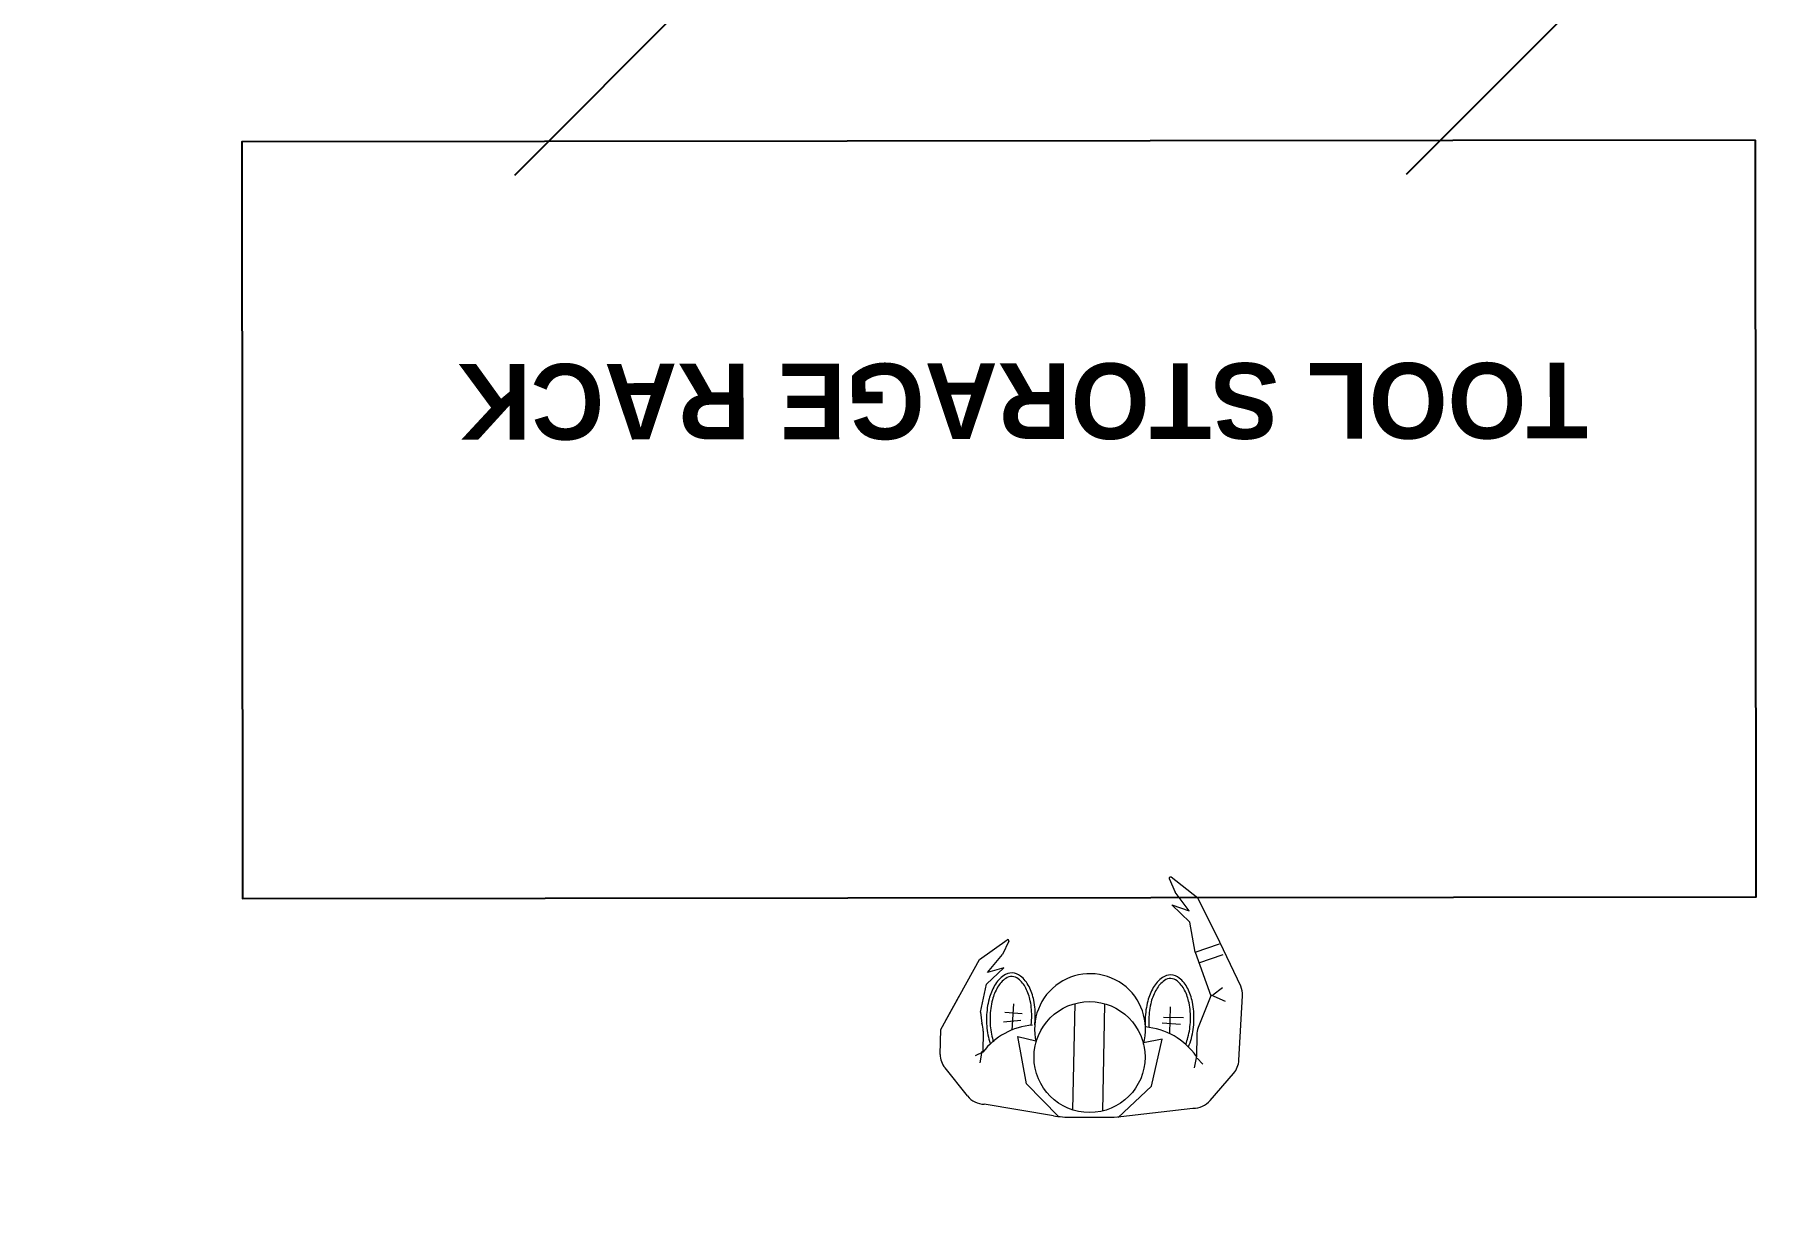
# Model space of a CAD drawing. Header units: feet. Extents: x -99009 to 3252343, y -11094690 to 9035152.
# Drawn here: x 2481336 to 2484760, y -1966296 to -1963953 of the extents above; entities that cross this region are included whole.
import ezdxf

# ---------------------------------------------------------------- set-up
doc = ezdxf.new("R2010")
doc.units = ezdxf.units.FT
doc.layers.add('1', color=1, linetype='Continuous')
doc.layers.add('OVERALL', color=41, linetype='Continuous', lineweight=0)
doc.styles.get("Standard").update_dxf_attribs({"font": 'GOTHICB.TTF'})

# ---------------------------------------------------------------- blocks, each defined once
blk = doc.blocks.new('vaimand')
at = {"color": 242, "lineweight": 5, "true_color": 0xcd2027}
for p, q in [((-44.2, 125.5), (-107.9, 73.3)), ((-211.5, 106.3), (-257, 60.5)), ((-48.8, 123.9), (-179.6, 117.9)), ((-33.7, -80), (-16.7, 111.9)), ((39.5, 119.1), (-25.6, 123.6)), ((19.8, -84.7), (36.8, 106.2)), ((62.9, 116), (116.5, 53.4)), ((72.1, 114.1), (194.9, 84.7)), ((-107.9, 73.3), (-132.7, -9.8)), ((224.2, 67.6), (260.9, 14.5)), ((-268.3, 37.3), (-282.8, -77.8)), ((-193.7, 28.7), (-203.1, 39.9)), ((-192.3, 25.1), (-187, 45.5)), ((116.5, 53.4), (126.3, -32.8)), ((-195.6, -12.5), (-192.3, 25.1)), ((192.6, -10.8), (197.9, 9.6)), ((-226.1, -81.6), (-199.4, -26.4)), ((-151.7, -67.3), (-146.6, -19.2)), ((-132.7, -9.8), (-99.3, -5.8)), ((126.3, -32.8), (94.1, -23)), ((187.7, -46.5), (191, -8.9)), ((191, -8.9), (205.4, -3.3)), ((268, -10.3), (263.5, -55)), ((-138, -49.4), (-174.2, -46.1)), ((-135.3, -39.2), (-168, -34.5)), ((149.9, -61), (118.5, -61.7)), ((129.7, -92.2), (136.3, -45.1)), ((263.5, -55), (185.5, -176.2)), ((190.2, -81.1), (189, -60.9)), ((-226.2, -83.3), (-251.2, -70.6)), ((-229.7, -83), (-248.2, -95.3)), ((-203.1, -162.1), (-226.1, -81.6)), ((146.6, -78.1), (115.7, -73.6)), ((190.2, -81.1), (175.9, -131.1)), ((254.7, -68.8), (226.2, -112.9)), ((-281.1, -95.6), (-243.9, -189.8)), ((-208.3, -142.8), (-253.2, -154.7)), ((142.5, -158.2), (175.9, -131.1)), ((142.5, -158.2), (175.9, -131.1)), ((175.9, -131.1), (142.5, -158.2)), ((142.5, -158.2), (172.3, -151.7)), ((172.3, -151.7), (143.5, -182.2)), ((-203.1, -162.1), (-248.1, -174)), ((-203.1, -162.1), (-197.5, -216.5)), ((130.6, -205.4), (143.5, -182.2)), ((185.5, -176.2), (133.4, -208.1)), ((-243.9, -189.8), (-214.9, -259.2)), ((-197.5, -216.5), (-167.5, -250.2)), ((-167.5, -250.2), (-197.5, -216.5)), ((-167.5, -250.2), (-197.5, -216.5)), ((-197.6, -237.4), (-174.6, -272.5)), ((-167.5, -250.2), (-197.6, -237.4)), ((-214.9, -259.2), (-169.3, -299.8)), ((-166, -297.6), (-174.6, -272.5))]:
    blk.add_line(p, q, dxfattribs=at)
for points in [[(-179.2, 7.3, 0.043282), (-185.7, -7.7, 0.055571), (-192.5, -39.7, 0.055571), (-192.1, -72.4, 0.069361), (-185.4, -97.7, 0.105874), (-171.4, -117.7, 0.163899), (-156.8, -124.3, 0.163899), (-141.2, -120.7, 0.105874), (-123.5, -103.8, 0.069361), (-111.9, -80.3, 0.055571), (-105.1, -48.4, 0.024541), (-104.4, -34, 0.041767)], [(-174.6, 2.3, 0.037104), (-179.6, -9.8, 0.055571), (-186.2, -40.3, 0.055571), (-185.8, -71.6, 0.069361), (-179.5, -95.2, 0.105874), (-167, -113, 0.163899), (-156.2, -117.9, 0.163899), (-144.5, -115.2, 0.105874), (-128.8, -100.2, 0.069361), (-118, -78.3, 0.055571), (-111.5, -47.8, 0.024541), (-110.8, -33.9, 0.024541)], [(94.1, -51.7, 0.019815), (92.5, -63.2, 0.055571), (92.9, -95.9, 0.069361), (99.7, -121.2, 0.105874), (113.7, -141.2, 0.163899), (128.2, -147.8, 0.163899), (143.8, -144.2, 0.105874), (161.5, -127.4, 0.069361), (173.1, -103.9, 0.055571), (179.9, -71.9, 0.055571), (179.6, -39.3, 0.039908), (176.5, -24.5, 0.011242)], [(100.4, -52.8, 0.019815), (98.9, -63.9, 0.055571), (99.2, -95.1, 0.069361), (105.6, -118.7, 0.105874), (118, -136.5, 0.163899), (128.9, -141.4, 0.163899), (140.5, -138.8, 0.105874), (156.2, -123.8, 0.069361), (167.1, -101.9, 0.055571), (173.6, -71.3, 0.055571), (173.2, -40.1, 0.039908), (170.4, -26.2, 0.039908)]]:
    blk.add_lwpolyline(points, format="xyb", dxfattribs=at)
blk.add_circle((-0.2, 13.2), 100, dxfattribs=at)
for centre, radius, start, end in [((-183.1, 78.1), 40, 84.9304, 135.2053), ((-39.6, -75.9), 200, 85.9933, 92.619), ((25.6, -80.4), 200, 76.5524, 85.9933), ((191.3, 44.9), 40, 34.6556, 84.9304), ((-228.6, 32.3), 40, 135.2053, 172.7828), ((-84.3, 90.8), 126.4, 211.3613, 260.885), ((228, -8.2), 40, 357.078, 34.6556), ((-235.4, -9), 40, 334.2049, 354.9304), ((-4.6, -36.8), 100, 160.3742, 9.4866), ((96.4, 74.8), 126.4, 270.9864, 318.4996), ((227.5, -50.1), 40, 174.9304, 195.656), ((-243.1, -82.8), 40, 172.7828, 198.6125), ((132.3, -206.4), 2, 150.9679, 301.4593)]:
    blk.add_arc(centre, radius, start, end, dxfattribs=at)
at = {"color": 5, "lineweight": 5}
blk.add_arc((-167.9, -298.3), 2, 228.4016, 18.8929, dxfattribs=at)
blk = doc.blocks.new('A$C110D60DF')
at = {"color": 6, "lineweight": 5, "rotation": 183.9260337634763}
blk.add_blockref('vaimand', (-1.1, 13.2), dxfattribs=at)

msp = doc.modelspace()

# ---------------------------------------------------------------- hatches: boundary and pattern name
h = msp.add_hatch()
h.set_pattern_fill('ACAD_ISO06W100', color=3, scale=250, angle=45.06505171, style=0)
h.set_pattern_definition([(45.06505, (3631160, -1324213.2), (-884.8864, 882.8794), [6000, -750, 125, -750, 125, -1625]), (45.06505, (3631160, -1324213.2), (-884.8864, 882.8794), [-8500, 125, -750])])
h.paths.add_polyline_path([(2509400.40593, -1941970.88363), (2508486.43847, -1941162.4145), (2460377.81695, -1941217.03545), (2459879.56432, -1942756.35235), (2459903.4081, -1963757.29307), (2460403.97546, -1964256.72506), (2508925.64567, -1964201.63515), (2509425.07766, -1963701.06779)])
h.paths.add_polyline_path([(2481953.05645, -1947942.20714), (2481959.13495, -1953295.98271), (2486170.4077, -1953291.20137), (2486164.3292, -1947937.4258)], flags=24)

# ---------------------------------------------------------------- linework, layer by layer
at = {"transparency": 33554684}
msp.add_lwpolyline([(2484746.28377, -1964162.23157), (2481746.2857, -1964165.63767), (2481747.98875, -1965665.6367), (2484747.98682, -1965662.2306)], close=True, dxfattribs=at)
at = {"layer": '1'}
msp.add_arc((2520410.24778, -1978395.99612), 100000, 84.1346387202, 194.3871675539, dxfattribs=at)

# ---------------------------------------------------------------- block references
at = {"layer": 'OVERALL', "color": 30, "ltscale": 2, "true_color": 0xf26722, "transparency": 33554684, "xscale": 1.100000000000001, "yscale": 1.1, "zscale": 1.1, "rotation": 0.06505171407317947}
msp.add_blockref('A$C110D60DF', (2483426.62483, -1965980.1056), dxfattribs=at)

# ---------------------------------------------------------------- texts
at = {"transparency": 33554684, "insert": (2485606.70026, -1964600.14146), "char_height": 150, "attachment_point": 7, "rotation": 180.06505171}
msp.add_mtext_dynamic_manual_height_columns('\\pxqc;TOOL STORAGE RACK', width=4624.1165638, gutter_width=1, heights=[0], dxfattribs=at)

doc.saveas('drawing.dxf')
